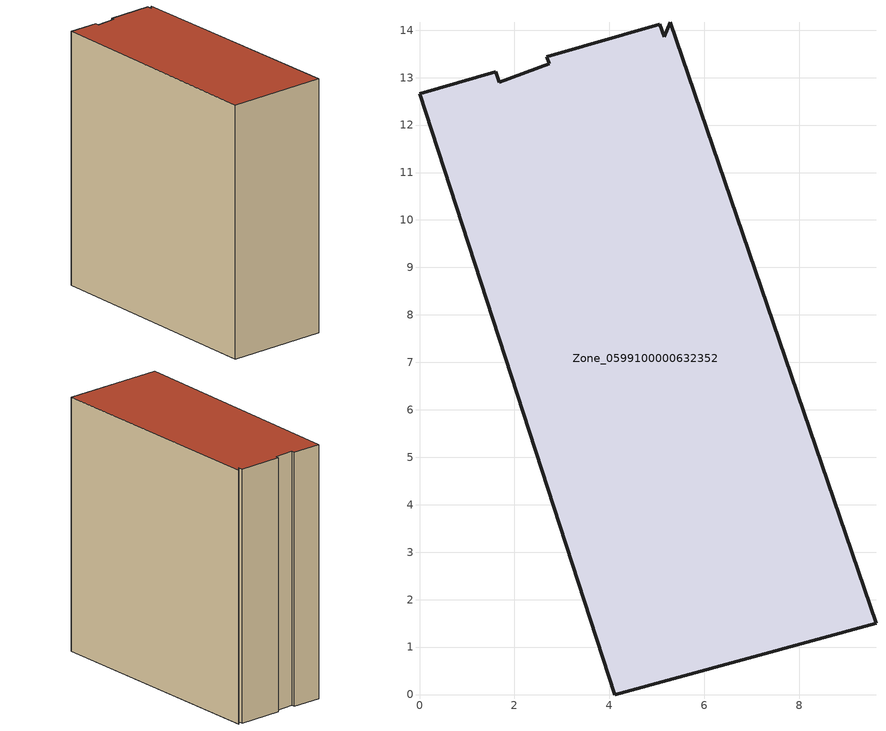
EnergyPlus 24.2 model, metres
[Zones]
Zone_0599100000632352
 floor ground (C_G): 5.29,14.16 9.62,1.51 4.12,0 0,12.66 1.6,13.13 1.68,12.9 2.73,13.3 2.69,13.44 5.06,14.12 5.16,13.86 z0
 wall outside (C_F): 4.12,0 9.62,1.51 5.29,14.16 5.16,13.86 5.06,14.12 2.69,13.44 2.73,13.3 1.68,12.9 1.6,13.13 0,12.66 4.12,0 z0:14.8
 roof outside (C_R): 9.62,1.51 5.29,14.16 5.16,13.86 5.06,14.12 2.69,13.44 2.73,13.3 1.68,12.9 1.6,13.13 0,12.66 4.12,0 z14.8
[BUILDING]
Pand.0599100000632352: North Axis=0; Terrain=City; Loads Convergence Tolerance Value=0.04; Temperature Convergence Tolerance Value=0.4; Solar Distribution=FullExterior; Maximum Number of Warmup Days=25; Minimum Number of Warmup Days=1
[Site:Location]
Rotterdam.The.Hague.AP_ZH_NLD Design_Conditions: Latitude=51.96; Longitude=4.45; Time Zone=1; Elevation=-4.5
[SITE:GROUNDTEMPERATURE:BUILDINGSURFACE]
18, 18, 18, 18, 18, 18, 18, 18, 18, 18, 18, 18
[MATERIAL] Thermal Absorptance=0.9; Solar Absorptance=0.7; Visible Absorptance=0.7
Name | Roughness | Thickness | Conductivity | Density | Specific Heat
G.TC.1946 | MediumSmooth | 0.15 | 1 | 540 | 1210
F.TC.1946 | Rough | 0.3 | 0.857143 | 1920 | 840
R.TC.1946 | MediumRough | 0.2 | 0.909091 | 1500 | 1000
[CONSTRUCTION]
C_G: G.TC.1946
C_F: F.TC.1946
C_R: R.TC.1946
[ZONE]
Zone_0599100000632352: Type=1; Multiplier=1; Ceiling Height=Autocalculate; Volume=Autocalculate; Floor Area=autocalculate; Part of Total Floor Area=Yes
[ZONEINFILTRATION:DESIGNFLOWRATE]
Infil_Zone_0599100000632352: Zone or ZoneList or Space or SpaceList=Zone_0599100000632352; Schedule=AlwaysOn; Design Flow Rate Calculation Method=Flow/Area; Flow Rate per Floor Area=0.003; Constant Term Coefficient=1; Temperature Term Coefficient=0; Velocity Term Coefficient=0; Velocity Squared Term Coefficient=0
[HVACTEMPLATE:ZONE:IDEALLOADSAIRSYSTEM]
Zone_0599100000632352: Maximum Heating Supply Air Temperature=50; Minimum Cooling Supply Air Temperature=13; Maximum Heating Supply Air Humidity Ratio=0.0156; Minimum Cooling Supply Air Humidity Ratio=0.0077; Heating Limit=NoLimit; Cooling Limit=NoLimit; Dehumidification Control Type=ConstantSensibleHeatRatio; Cooling Sensible Heat Ratio=0.7; Dehumidification Setpoint=60; Humidification Control Type=None; Humidification Setpoint=30; Outdoor Air Method=None; Outdoor Air Flow Rate per Person=0.00944; Outdoor Air Flow Rate per Zone Floor Area=0; Outdoor Air Flow Rate per Zone=0; Demand Controlled Ventilation Type=None; Outdoor Air Economizer Type=NoEconomizer; Heat Recovery Type=None; Sensible Heat Recovery Effectiveness=0.7; Latent Heat Recovery Effectiveness=0.65
[ZONECONTROL:THERMOSTAT]
ThermostatControl_Zone_0599100000632352: Zone or ZoneList=Zone_0599100000632352; Control Type Schedule=DualSetpointControlType; Control 1=Thermostat_Zone_0599100000632352; Temperature Difference Between Cutout And Setpoint=0
[THERMOSTATSETPOINT:DUALSETPOINT]
Thermostat_Zone_0599100000632352: Heating Setpoint Temperature Schedule=HeatingSetpoint_Zone_0599100000632352; Cooling Setpoint Temperature Schedule=CoolingSetpoint_Zone_0599100000632352
[SCHEDULE:COMPACT]
HeatingSetpoint_Zone_0599100000632352: Through: 12/31, For: AllDays, Until: 24:00, 21
CoolingSetpoint_Zone_0599100000632352: Through: 12/31, For: AllDays, Until: 24:00, 24
DualSetpointControlType: Through: 12/31, For: AllDays, Until: 24:00, 4
AlwaysOn: Through: 12/31, For: AllDays, Until: 24:00, 1
